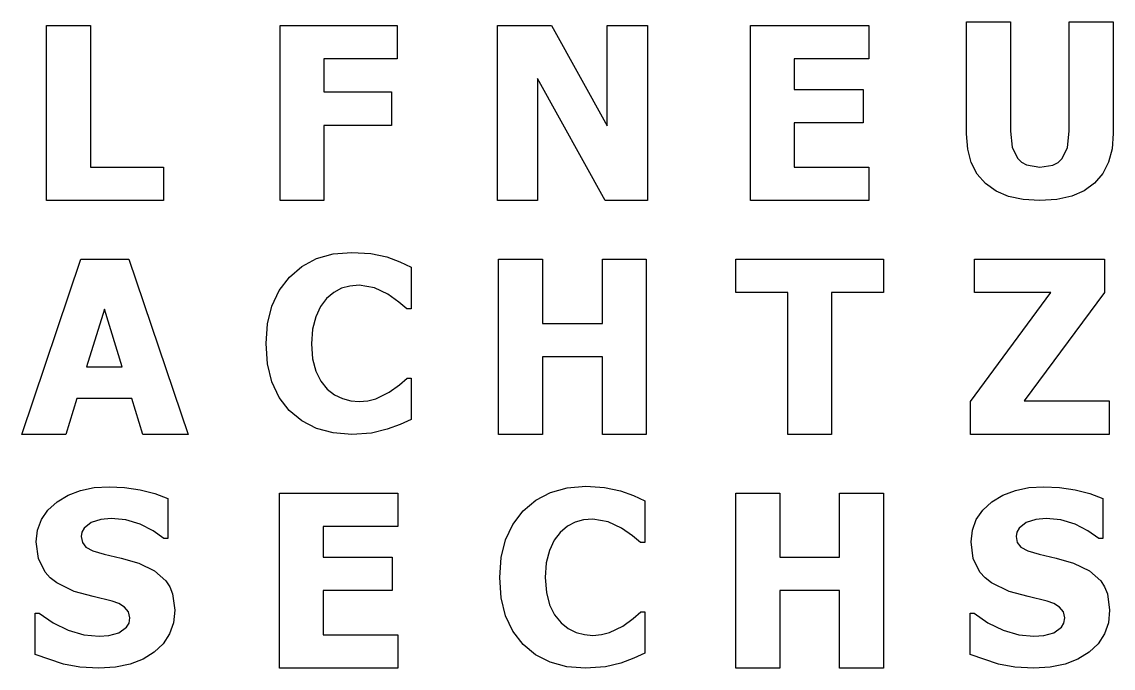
# Model space of a CAD drawing. Header units: metres. Extents: x -40 to 250, y -40 to 460.
# Drawn here: x 31.9 to 108.9, y 242.8 to 288.4 of the extents above; entities that cross this region are included whole.
import ezdxf

# ---------------------------------------------------------------- set-up
doc = ezdxf.new("R2010")
doc.units = ezdxf.units.M

msp = doc.modelspace()

# ---------------------------------------------------------------- linework, layer by layer
at = {"layer": 'A#3'}
for p, q in [((31.852490421456004, 259.2500000000002), (36.02809706257988, 271.61079182630925)), ((36.02809706257988, 271.61079182630925), (39.41507024265651, 271.61079182630925)), ((39.41507024265651, 271.61079182630925), (43.5906768837804, 259.2500000000002)), ((37.68007662835255, 268.0909961685826), (36.418263090676945, 264.01500638569627)), ((38.94189016602816, 264.01500638569627), (37.68007662835255, 268.0909961685826)), ((36.418263090676945, 264.01500638569627), (38.94189016602816, 264.01500638569627)), ((35.73754789272037, 261.77362707535144), (34.965517241379374, 259.2500000000002)), ((39.62260536398473, 261.77362707535144), (35.73754789272037, 261.77362707535144)), ((40.39463601532574, 259.2500000000002), (39.62260536398473, 261.77362707535144)), ((34.965517241379374, 259.2500000000002), (31.852490421456004, 259.2500000000002)), ((43.5906768837804, 259.2500000000002), (40.39463601532574, 259.2500000000002))]:
    msp.add_line(p, q, dxfattribs=at)
at = {"layer": 'C#1'}
for p, q in [((52.664032567049816, 271.6554118773949), (53.84049728607919, 271.9830579501918)), ((53.84049728607919, 271.9830579501918), (55.15964240102172, 272.0922733077908)), ((55.15964240102172, 272.0922733077908), (56.487867177522354, 272.0092592592595)), ((56.487867177522354, 272.0092592592595), (57.616858237547895, 271.7768199233719)), ((51.63024824393359, 271.10933508939996), (52.664032567049816, 271.6554118773949)), ((57.616858237547895, 271.7768199233719), (58.538314176245215, 271.4364623243936)), ((58.538314176245215, 271.4364623243936), (59.34355044699873, 271.06289910600276)), ((50.73914431673053, 270.34482758620715), (51.63024824393359, 271.10933508939996)), ((59.34355044699873, 271.06289910600276), (59.34355044699873, 268.115900383142)), ((50.02185105363986, 269.3966515006388), (50.73914431673053, 270.34482758620715)), ((55.013330140485316, 269.7232598978291), (54.42496807151981, 269.564495530013)), ((55.65772669220945, 269.7761813537678), (55.013330140485316, 269.7232598978291)), ((56.74106002554279, 269.5893997445724), (55.65772669220945, 269.7761813537678)), ((49.5094987228608, 268.2995689655175), (50.02185105363986, 269.3966515006388)), ((53.878113026819925, 269.27498403576016), (53.35823754789272, 268.82982120051105)), ((54.42496807151981, 269.564495530013), (53.878113026819925, 269.27498403576016)), ((57.69157088122606, 269.13697318007684), (56.74106002554279, 269.5893997445724)), ((58.463601532567054, 268.5932311621969), (57.69157088122606, 269.13697318007684)), ((49.20208732439336, 267.05357998084315), (49.5094987228608, 268.2995689655175)), ((52.93590357598979, 268.27362707535144), (52.59865900383143, 267.5514048531292)), ((53.35823754789272, 268.82982120051105), (52.93590357598979, 268.27362707535144)), ((59.02809706257983, 268.115900383142), (58.463601532567054, 268.5932311621969)), ((52.59865900383143, 267.5514048531292), (52.37763409961686, 266.67353128991084)), ((59.34355044699873, 268.115900383142), (59.02809706257983, 268.115900383142)), ((49.09961685823755, 265.6586845466158), (49.20208732439336, 267.05357998084315)), ((52.37763409961686, 266.67353128991084), (52.30395913154535, 265.6503831417627)), ((49.201827905491704, 264.22072557471284), (49.09961685823755, 265.6586845466158)), ((52.30395913154535, 265.6503831417627), (52.380747126436795, 264.5888409961688)), ((52.380747126436795, 264.5888409961688), (52.611111111111114, 263.7120051085571)), ((49.50846104725416, 262.9534642401024), (49.201827905491704, 264.22072557471284)), ((52.611111111111114, 263.7120051085571), (52.965996168582386, 263.0032726692212)), ((50.019516283524915, 261.8569005427844), (49.50846104725416, 262.9534642401024)), ((52.965996168582386, 263.0032726692212), (53.416347381864625, 262.4460408684549)), ((57.78288633461048, 262.2219029374204), (58.513409961685824, 262.74489144316755)), ((58.513409961685824, 262.74489144316755), (59.06130268199234, 263.2180715197959)), ((59.06130268199234, 263.2180715197959), (59.34355044699873, 263.2180715197959)), ((59.34355044699873, 263.2180715197959), (59.34355044699873, 260.31257982120076)), ((53.416347381864625, 262.4460408684549), (53.925846104725416, 262.0454980842914)), ((53.925846104725416, 262.0454980842914), (54.49137931034483, 261.77362707535144)), ((56.8448275862069, 261.7694763729249), (57.78288633461048, 262.2219029374204)), ((50.73499361430396, 260.9310344827589), (50.019516283524915, 261.8569005427844)), ((54.49137931034483, 261.77362707535144), (55.08389208173692, 261.6179757343553)), ((55.08389208173692, 261.6179757343553), (55.674329501915715, 261.5660919540232)), ((55.674329501915715, 261.5660919540232), (56.274106002554284, 261.61693805874864)), ((56.274106002554284, 261.61693805874864), (56.8448275862069, 261.7694763729249)), ((51.62428160919541, 260.19558189655197), (50.73499361430396, 260.9310344827589)), ((52.65676883780332, 259.6702586206899), (51.62428160919541, 260.19558189655197)), ((53.83245530012772, 259.35506465517267), (52.65676883780332, 259.6702586206899)), ((58.55491698595148, 259.9514687100896), (57.63346104725416, 259.60696040868476)), ((59.34355044699873, 260.31257982120076), (58.55491698595148, 259.9514687100896)), ((55.151340996168585, 259.2500000000002), (53.83245530012772, 259.35506465517267)), ((56.54597701149426, 259.34131545338465), (55.151340996168585, 259.2500000000002)), ((57.63346104725416, 259.60696040868476), (56.54597701149426, 259.34131545338465))]:
    msp.add_line(p, q, dxfattribs=at)
at = {"layer": 'C#2'}
for p, q in [((68.13024824393354, 254.60933508939993), (69.16403256704976, 255.15541187739484)), ((69.16403256704976, 255.15541187739484), (70.34049728607914, 255.48305795019175)), ((70.34049728607914, 255.48305795019175), (71.65964240102167, 255.59227330779075)), ((71.65964240102167, 255.59227330779075), (72.9878671775223, 255.50925925925947)), ((72.9878671775223, 255.50925925925947), (74.11685823754785, 255.27681992337185)), ((74.11685823754785, 255.27681992337185), (75.03831417624517, 254.93646232439355)), ((67.23914431673047, 253.8448275862071), (68.13024824393354, 254.60933508939993)), ((75.03831417624517, 254.93646232439355), (75.84355044699868, 254.56289910600276)), ((75.84355044699868, 254.56289910600276), (75.84355044699868, 251.61590038314196)), ((66.5218510536398, 252.8966515006388), (67.23914431673047, 253.8448275862071)), ((66.00949872286076, 251.79956896551744), (66.5218510536398, 252.8966515006388)), ((70.37811302681988, 252.7749840357601), (69.85823754789267, 252.32982120051102)), ((70.92496807151976, 253.06449553001295), (70.37811302681988, 252.7749840357601)), ((71.51333014048527, 253.22325989782905), (70.92496807151976, 253.06449553001295)), ((72.1577266922094, 253.27618135376775), (71.51333014048527, 253.22325989782905)), ((73.24106002554274, 253.08939974457235), (72.1577266922094, 253.27618135376775)), ((74.19157088122601, 252.63697318007684), (73.24106002554274, 253.08939974457235)), ((69.85823754789267, 252.32982120051102), (69.43590357598974, 251.7736270753514)), ((74.963601532567, 252.09323116219687), (74.19157088122601, 252.63697318007684)), ((75.52809706257977, 251.61590038314196), (74.963601532567, 252.09323116219687)), ((65.7020873243933, 250.5535799808431), (66.00949872286076, 251.79956896551744)), ((69.43590357598974, 251.7736270753514), (69.09865900383137, 251.05140485312918)), ((75.84355044699868, 251.61590038314196), (75.52809706257977, 251.61590038314196)), ((65.59961685823751, 249.15868454661577), (65.7020873243933, 250.5535799808431)), ((69.09865900383137, 251.05140485312918), (68.87763409961681, 250.1735312899108)), ((68.87763409961681, 250.1735312899108), (68.8039591315453, 249.15038314176263)), ((65.70182790549165, 247.72072557471284), (65.59961685823751, 249.15868454661577)), ((68.8039591315453, 249.15038314176263), (68.88074712643675, 248.08884099616876)), ((68.88074712643675, 248.08884099616876), (69.11111111111106, 247.21200510855704)), ((66.0084610472541, 246.45346424010236), (65.70182790549165, 247.72072557471284)), ((69.11111111111106, 247.21200510855704), (69.46599616858234, 246.50327266922116)), ((75.01340996168577, 246.24489144316752), (75.56130268199229, 246.71807151979587)), ((75.56130268199229, 246.71807151979587), (75.84355044699868, 246.71807151979587)), ((75.84355044699868, 246.71807151979587), (75.84355044699868, 243.8125798212007)), ((66.51951628352487, 245.35690054278433), (66.0084610472541, 246.45346424010236)), ((69.46599616858234, 246.50327266922116), (69.91634738186457, 245.94604086845484)), ((69.91634738186457, 245.94604086845484), (70.42584610472537, 245.5454980842914)), ((74.28288633461042, 245.72190293742037), (75.01340996168577, 246.24489144316752)), ((67.2349936143039, 244.43103448275883), (66.51951628352487, 245.35690054278433)), ((70.42584610472537, 245.5454980842914), (70.99137931034478, 245.2736270753514)), ((70.99137931034478, 245.2736270753514), (71.58389208173686, 245.11797573435524)), ((71.58389208173686, 245.11797573435524), (72.17432950191566, 245.06609195402316)), ((72.17432950191566, 245.06609195402316), (72.77410600255423, 245.1169380587486)), ((72.77410600255423, 245.1169380587486), (73.34482758620685, 245.26947637292486)), ((73.34482758620685, 245.26947637292486), (74.28288633461042, 245.72190293742037)), ((68.12428160919535, 243.69558189655191), (67.2349936143039, 244.43103448275883)), ((69.15676883780327, 243.17025862068988), (68.12428160919535, 243.69558189655191)), ((75.84355044699868, 243.8125798212007), (75.05491698595142, 243.45146871008959)), ((70.33245530012766, 242.85506465517264), (69.15676883780327, 243.17025862068988)), ((71.65134099616853, 242.7500000000002), (70.33245530012766, 242.85506465517264)), ((73.0459770114942, 242.84131545338462), (71.65134099616853, 242.7500000000002)), ((74.1334610472541, 243.10696040868473), (73.0459770114942, 242.84131545338462)), ((75.05491698595142, 243.45146871008959), (74.1334610472541, 243.10696040868473))]:
    msp.add_line(p, q, dxfattribs=at)
at = {"layer": 'E#10'}
for p, q in [((83.29182630906773, 275.75000000000017), (83.29182630906773, 288.11079182630925)), ((83.29182630906773, 288.11079182630925), (91.65134099616863, 288.11079182630925)), ((91.65134099616863, 288.11079182630925), (91.65134099616863, 285.7531928480206)), ((91.65134099616863, 285.7531928480206), (86.37994891443172, 285.7531928480206)), ((86.37994891443172, 285.7531928480206), (86.37994891443172, 283.586526181354)), ((86.37994891443172, 283.586526181354), (91.23627075351217, 283.586526181354)), ((91.23627075351217, 283.586526181354), (91.23627075351217, 281.22892720306527)), ((91.23627075351217, 281.22892720306527), (86.37994891443172, 281.22892720306527)), ((86.37994891443172, 281.22892720306527), (86.37994891443172, 278.1075989782888)), ((86.37994891443172, 278.1075989782888), (91.65134099616863, 278.1075989782888)), ((91.65134099616863, 278.1075989782888), (91.65134099616863, 275.75000000000017)), ((91.65134099616863, 275.75000000000017), (83.29182630906773, 275.75000000000017))]:
    msp.add_line(p, q, dxfattribs=at)
at = {"layer": 'E#13'}
for p, q in [((50.041826309067716, 242.7500000000002), (50.041826309067716, 255.11079182630925)), ((50.041826309067716, 255.11079182630925), (58.401340996168614, 255.11079182630925)), ((58.401340996168614, 255.11079182630925), (58.401340996168614, 252.7531928480206)), ((58.401340996168614, 252.7531928480206), (53.12994891443171, 252.7531928480206)), ((53.12994891443171, 252.7531928480206), (53.12994891443171, 250.58652618135397)), ((53.12994891443171, 250.58652618135397), (57.98627075351216, 250.58652618135397)), ((57.98627075351216, 250.58652618135397), (57.98627075351216, 248.2289272030653)), ((57.98627075351216, 248.2289272030653), (53.12994891443171, 248.2289272030653)), ((53.12994891443171, 248.2289272030653), (53.12994891443171, 245.10759897828882)), ((53.12994891443171, 245.10759897828882), (58.401340996168614, 245.10759897828882)), ((58.401340996168614, 245.10759897828882), (58.401340996168614, 242.7500000000002)), ((58.401340996168614, 242.7500000000002), (50.041826309067716, 242.7500000000002))]:
    msp.add_line(p, q, dxfattribs=at)
at = {"layer": 'F#6'}
for p, q in [((50.08333333333332, 275.75000000000017), (50.08333333333332, 288.11079182630925)), ((50.08333333333332, 288.11079182630925), (58.35983397190293, 288.11079182630925)), ((58.35983397190293, 288.11079182630925), (58.35983397190293, 285.7531928480206)), ((58.35983397190293, 285.7531928480206), (53.171455938697314, 285.7531928480206)), ((53.171455938697314, 285.7531928480206), (53.171455938697314, 283.42049808429135)), ((53.171455938697314, 283.42049808429135), (57.94476372924648, 283.42049808429135)), ((57.94476372924648, 283.42049808429135), (57.94476372924648, 281.0628991060027)), ((57.94476372924648, 281.0628991060027), (53.171455938697314, 281.0628991060027)), ((53.171455938697314, 281.0628991060027), (53.171455938697314, 275.75000000000017)), ((53.171455938697314, 275.75000000000017), (50.08333333333332, 275.75000000000017))]:
    msp.add_line(p, q, dxfattribs=at)
at = {"layer": 'H#4'}
for p, q in [((65.50415070242654, 259.2500000000002), (65.50415070242654, 271.61079182630925)), ((65.50415070242654, 271.61079182630925), (68.60887611749679, 271.61079182630925)), ((68.60887611749679, 271.61079182630925), (68.60887611749679, 267.08652618135403)), ((72.83429118773945, 267.08652618135403), (72.83429118773945, 271.61079182630925)), ((72.83429118773945, 271.61079182630925), (75.93901660280969, 271.61079182630925)), ((75.93901660280969, 271.61079182630925), (75.93901660280969, 259.2500000000002)), ((68.60887611749679, 267.08652618135403), (72.83429118773945, 267.08652618135403)), ((72.83429118773945, 264.7289272030653), (68.60887611749679, 264.7289272030653)), ((68.60887611749679, 264.7289272030653), (68.60887611749679, 259.2500000000002)), ((72.83429118773945, 259.2500000000002), (72.83429118773945, 264.7289272030653)), ((68.60887611749679, 259.2500000000002), (65.50415070242654, 259.2500000000002)), ((75.93901660280969, 259.2500000000002), (72.83429118773945, 259.2500000000002))]:
    msp.add_line(p, q, dxfattribs=at)
at = {"layer": 'H#6'}
for p, q in [((82.25415070242661, 242.7500000000002), (82.25415070242661, 255.11079182630925)), ((82.25415070242661, 255.11079182630925), (85.35887611749686, 255.11079182630925)), ((85.35887611749686, 255.11079182630925), (85.35887611749686, 250.58652618135397)), ((89.58429118773952, 250.58652618135397), (89.58429118773952, 255.11079182630925)), ((89.58429118773952, 255.11079182630925), (92.68901660280976, 255.11079182630925)), ((92.68901660280976, 255.11079182630925), (92.68901660280976, 242.7500000000002)), ((85.35887611749686, 250.58652618135397), (89.58429118773952, 250.58652618135397)), ((89.58429118773952, 248.2289272030653), (85.35887611749686, 248.2289272030653)), ((85.35887611749686, 248.2289272030653), (85.35887611749686, 242.7500000000002)), ((89.58429118773952, 242.7500000000002), (89.58429118773952, 248.2289272030653)), ((85.35887611749686, 242.7500000000002), (82.25415070242661, 242.7500000000002)), ((92.68901660280976, 242.7500000000002), (89.58429118773952, 242.7500000000002))]:
    msp.add_line(p, q, dxfattribs=at)
at = {"layer": 'L#4'}
for p, q in [((33.59578544061299, 275.75000000000017), (33.59578544061299, 288.11079182630925)), ((33.59578544061299, 288.11079182630925), (36.70051085568324, 288.11079182630925)), ((36.70051085568324, 288.11079182630925), (36.70051085568324, 278.1075989782888)), ((36.70051085568324, 278.1075989782888), (41.84738186462321, 278.1075989782888)), ((41.84738186462321, 278.1075989782888), (41.84738186462321, 275.75000000000017)), ((41.84738186462321, 275.75000000000017), (33.59578544061299, 275.75000000000017))]:
    msp.add_line(p, q, dxfattribs=at)
at = {"layer": 'N#7'}
for p, q in [((65.42528735632179, 275.75000000000017), (65.42528735632179, 288.11079182630925)), ((65.42528735632179, 288.11079182630925), (69.23563218390798, 288.11079182630925)), ((69.23563218390798, 288.11079182630925), (73.17879948914427, 281.0296934865902)), ((73.17879948914427, 281.0296934865902), (73.17879948914427, 288.11079182630925)), ((73.17879948914427, 288.11079182630925), (76.01787994891437, 288.11079182630925)), ((76.01787994891437, 288.11079182630925), (76.01787994891437, 275.75000000000017)), ((73.02937420178795, 275.75000000000017), (68.26436781609189, 284.36685823754806)), ((68.26436781609189, 284.36685823754806), (68.26436781609189, 275.75000000000017)), ((68.26436781609189, 275.75000000000017), (65.42528735632179, 275.75000000000017)), ((76.01787994891437, 275.75000000000017), (73.02937420178795, 275.75000000000017))]:
    msp.add_line(p, q, dxfattribs=at)
at = {"layer": 'S#3'}
for p, q in [((35.11909323116221, 254.95436222860812), (35.99074074074075, 255.29030970625817)), ((35.99074074074075, 255.29030970625817), (36.95370370370372, 255.49187819284822)), ((36.95370370370372, 255.49187819284822), (38.007982120051096, 255.5590676883782)), ((38.007982120051096, 255.5590676883782), (39.108955938697335, 255.5030332056196)), ((39.108955938697335, 255.5030332056196), (40.20370370370372, 255.33492975734373)), ((40.20370370370372, 255.33492975734373), (41.238266283524915, 255.0713601532569)), ((41.238266283524915, 255.0713601532569), (42.15868454661559, 254.72892720306533)), ((33.6959211366539, 253.9052721902939), (34.338761174968084, 254.48403575989803)), ((34.338761174968084, 254.48403575989803), (35.11909323116221, 254.95436222860812)), ((42.15868454661559, 254.72892720306533), (42.15868454661559, 251.90644955300147)), ((33.23674968071521, 253.24401340996187), (33.6959211366539, 253.9052721902939)), ((32.961246807151994, 252.50025941890186), (33.23674968071521, 253.24401340996187)), ((36.75446998722862, 253.02713920817388), (36.252234993614316, 252.63282247765025)), ((37.4351851851852, 253.25127713920836), (36.75446998722862, 253.02713920817388)), ((38.16570881226055, 253.30938697318027), (37.4351851851852, 253.25127713920836)), ((39.19819604086847, 253.20769476372945), (38.16570881226055, 253.30938697318027)), ((40.20370370370372, 252.90261813537697), (39.19819604086847, 253.20769476372945)), ((41.11997126436782, 252.4501915708814), (40.20370370370372, 252.90261813537697)), ((32.86941251596425, 251.67401021711385), (32.961246807151994, 252.50025941890186)), ((36.093470625798226, 252.35576309067707), (36.040549169859524, 252.0475734355047)), ((36.040549169859524, 252.0475734355047), (36.12460089399745, 251.62316411238848)), ((36.252234993614316, 252.63282247765025), (36.093470625798226, 252.35576309067707)), ((41.884738186462336, 251.90644955300147), (41.11997126436782, 252.4501915708814)), ((33.02506385696042, 250.49521072796955), (32.86941251596425, 251.67401021711385)), ((36.12460089399745, 251.62316411238848), (36.37675606641125, 251.2962962962965)), ((36.37675606641125, 251.2962962962965), (36.86965197956579, 251.031689016603)), ((42.15868454661559, 251.90644955300147), (41.884738186462336, 251.90644955300147)), ((33.492017879948925, 249.53224776500656), (33.02506385696042, 250.49521072796955)), ((36.86965197956579, 251.031689016603), (37.67592592592594, 250.79406130268222)), ((37.67592592592594, 250.79406130268222), (38.875478927203076, 250.52011494252895)), ((38.875478927203076, 250.52011494252895), (40.10823754789273, 250.15485312899128)), ((40.10823754789273, 250.15485312899128), (41.22996487867178, 249.61007343550466)), ((33.85416666666668, 249.1265166028099), (33.492017879948925, 249.53224776500656)), ((34.318007662835264, 248.76436781609212), (33.85416666666668, 249.1265166028099)), ((41.22996487867178, 249.61007343550466), (42.021711366538966, 248.90549169859534)), ((42.021711366538966, 248.90549169859534), (42.29591714559388, 248.4818606321841)), ((35.550766283524915, 248.17081736909344), (34.318007662835264, 248.76436781609212)), ((36.89144316730525, 247.80555555555574), (35.550766283524915, 248.17081736909344)), ((42.29591714559388, 248.4818606321841), (42.49177841634739, 247.99545019157105)), ((38.24042145593871, 247.49010217113687), (36.89144316730525, 247.80555555555574)), ((38.711526181353776, 247.31784802043444), (38.24042145593871, 247.49010217113687)), ((39.11206896551725, 247.06673052362729), (38.711526181353776, 247.31784802043444)), ((42.49177841634739, 247.99545019157105), (42.6484674329502, 246.83429118773967)), ((32.79469987228609, 243.70466155811005), (32.79469987228609, 246.6433588761177)), ((32.79469987228609, 246.6433588761177), (33.07694763729248, 246.6433588761177)), ((33.07694763729248, 246.6433588761177), (34.05443805874841, 245.94604086845484)), ((39.386015325670506, 246.73259897828882), (39.11206896551725, 247.06673052362729)), ((39.47733077905493, 246.31130268199252), (39.386015325670506, 246.73259897828882)), ((42.6484674329502, 246.83429118773967), (42.55793023627076, 245.95797413793122)), ((34.05443805874841, 245.94604086845484), (35.12739463601534, 245.4313537675609)), ((39.25319284802045, 245.64303959131564), (39.421296296296305, 245.93670178799508)), ((39.421296296296305, 245.93670178799508), (39.47733077905493, 246.31130268199252)), ((42.55793023627076, 245.95797413793122), (42.286318646232445, 245.17193486590057)), ((35.12739463601534, 245.4313537675609), (36.231481481481495, 245.11382503192868)), ((36.231481481481495, 245.11382503192868), (37.30236270753513, 245.00798212005125)), ((37.30236270753513, 245.00798212005125), (38.00383141762453, 245.06609195402316)), ((38.00383141762453, 245.06609195402316), (38.705300127713926, 245.24872286079201)), ((38.705300127713926, 245.24872286079201), (39.25319284802045, 245.64303959131564)), ((42.286318646232445, 245.17193486590057), (41.833632662835264, 244.47617337164772)), ((41.833632662835264, 244.47617337164772), (41.19987228607919, 243.8706896551726)), ((34.79118773946361, 243.02394636015347), (32.79469987228609, 243.70466155811005)), ((41.19987228607919, 243.8706896551726), (40.41201708173691, 243.38038793103468)), ((35.95234674329503, 242.8184865900385), (34.79118773946361, 243.02394636015347)), ((37.285759897828875, 242.7500000000002), (35.95234674329503, 242.8184865900385)), ((38.45496088761176, 242.82004310344846), (37.285759897828875, 242.7500000000002)), ((39.497046615581105, 243.03017241379328), (38.45496088761176, 242.82004310344846)), ((40.41201708173691, 243.38038793103468), (39.497046615581105, 243.03017241379328))]:
    msp.add_line(p, q, dxfattribs=at)
at = {"layer": 'S#4'}
for p, q in [((101.11909323116218, 254.95436222860812), (101.99074074074073, 255.29030970625817)), ((101.99074074074073, 255.29030970625817), (102.9537037037037, 255.49187819284822)), ((102.9537037037037, 255.49187819284822), (104.00798212005107, 255.5590676883782)), ((104.00798212005107, 255.5590676883782), (105.1089559386973, 255.5030332056196)), ((105.1089559386973, 255.5030332056196), (106.2037037037037, 255.33492975734373)), ((106.2037037037037, 255.33492975734373), (107.23826628352491, 255.0713601532569)), ((107.23826628352491, 255.0713601532569), (108.15868454661558, 254.72892720306533)), ((99.69592113665388, 253.9052721902939), (100.33876117496806, 254.48403575989803)), ((100.33876117496806, 254.48403575989803), (101.11909323116218, 254.95436222860812)), ((108.15868454661558, 254.72892720306533), (108.15868454661558, 251.90644955300147)), ((99.23674968071518, 253.24401340996187), (99.69592113665388, 253.9052721902939)), ((98.96124680715197, 252.50025941890186), (99.23674968071518, 253.24401340996187)), ((102.7544699872286, 253.02713920817388), (102.25223499361431, 252.63282247765025)), ((103.43518518518518, 253.25127713920836), (102.7544699872286, 253.02713920817388)), ((104.16570881226053, 253.30938697318027), (103.43518518518518, 253.25127713920836)), ((105.19819604086844, 253.20769476372945), (104.16570881226053, 253.30938697318027)), ((106.2037037037037, 252.90261813537697), (105.19819604086844, 253.20769476372945)), ((107.1199712643678, 252.4501915708814), (106.2037037037037, 252.90261813537697)), ((98.86941251596423, 251.67401021711385), (98.96124680715197, 252.50025941890186)), ((102.0934706257982, 252.35576309067707), (102.04054916985952, 252.0475734355047)), ((102.04054916985952, 252.0475734355047), (102.12460089399744, 251.62316411238848)), ((102.25223499361431, 252.63282247765025), (102.0934706257982, 252.35576309067707)), ((107.88473818646231, 251.90644955300147), (107.1199712643678, 252.4501915708814)), ((99.0250638569604, 250.49521072796955), (98.86941251596423, 251.67401021711385)), ((102.12460089399744, 251.62316411238848), (102.37675606641125, 251.2962962962965)), ((102.37675606641125, 251.2962962962965), (102.86965197956577, 251.031689016603)), ((108.15868454661558, 251.90644955300147), (107.88473818646231, 251.90644955300147)), ((99.4920178799489, 249.53224776500656), (99.0250638569604, 250.49521072796955)), ((102.86965197956577, 251.031689016603), (103.67592592592591, 250.79406130268222)), ((103.67592592592591, 250.79406130268222), (104.87547892720305, 250.52011494252895)), ((104.87547892720305, 250.52011494252895), (106.10823754789271, 250.15485312899128)), ((106.10823754789271, 250.15485312899128), (107.22996487867178, 249.61007343550466)), ((99.85416666666666, 249.1265166028099), (99.4920178799489, 249.53224776500656)), ((100.31800766283524, 248.76436781609212), (99.85416666666666, 249.1265166028099)), ((107.22996487867178, 249.61007343550466), (108.02171136653894, 248.90549169859534)), ((108.02171136653894, 248.90549169859534), (108.29591714559385, 248.4818606321841)), ((101.5507662835249, 248.17081736909344), (100.31800766283524, 248.76436781609212)), ((102.89144316730523, 247.80555555555574), (101.5507662835249, 248.17081736909344)), ((108.29591714559385, 248.4818606321841), (108.49177841634737, 247.99545019157105)), ((104.24042145593869, 247.49010217113687), (102.89144316730523, 247.80555555555574)), ((104.71152618135375, 247.31784802043444), (104.24042145593869, 247.49010217113687)), ((105.11206896551722, 247.06673052362729), (104.71152618135375, 247.31784802043444)), ((108.49177841634737, 247.99545019157105), (108.64846743295018, 246.83429118773967)), ((98.79469987228607, 243.70466155811005), (98.79469987228607, 246.6433588761177)), ((98.79469987228607, 246.6433588761177), (99.07694763729245, 246.6433588761177)), ((99.07694763729245, 246.6433588761177), (100.05443805874839, 245.94604086845484)), ((105.3860153256705, 246.73259897828882), (105.11206896551722, 247.06673052362729)), ((105.47733077905491, 246.31130268199252), (105.3860153256705, 246.73259897828882)), ((108.64846743295018, 246.83429118773967), (108.55793023627074, 245.95797413793122)), ((100.05443805874839, 245.94604086845484), (101.12739463601531, 245.4313537675609)), ((105.25319284802043, 245.64303959131564), (105.42129629629629, 245.93670178799508)), ((105.42129629629629, 245.93670178799508), (105.47733077905491, 246.31130268199252)), ((108.55793023627074, 245.95797413793122), (108.28631864623242, 245.17193486590057)), ((101.12739463601531, 245.4313537675609), (102.23148148148148, 245.11382503192868)), ((102.23148148148148, 245.11382503192868), (103.30236270753511, 245.00798212005125)), ((103.30236270753511, 245.00798212005125), (104.0038314176245, 245.06609195402316)), ((104.0038314176245, 245.06609195402316), (104.70530012771391, 245.24872286079201)), ((104.70530012771391, 245.24872286079201), (105.25319284802043, 245.64303959131564)), ((108.28631864623242, 245.17193486590057), (107.83363266283523, 244.47617337164772)), ((107.83363266283523, 244.47617337164772), (107.19987228607918, 243.8706896551726)), ((100.7911877394636, 243.02394636015347), (98.79469987228607, 243.70466155811005)), ((107.19987228607918, 243.8706896551726), (106.41201708173689, 243.38038793103468)), ((101.95234674329501, 242.8184865900385), (100.7911877394636, 243.02394636015347)), ((103.28575989782885, 242.7500000000002), (101.95234674329501, 242.8184865900385)), ((104.45496088761175, 242.82004310344846), (103.28575989782885, 242.7500000000002)), ((105.49704661558108, 243.03017241379328), (104.45496088761175, 242.82004310344846)), ((106.41201708173689, 243.38038793103468), (105.49704661558108, 243.03017241379328))]:
    msp.add_line(p, q, dxfattribs=at)
at = {"layer": 'T#3'}
for p, q in [((82.26660280970634, 269.25319284802066), (82.26660280970634, 271.61079182630925)), ((82.26660280970634, 271.61079182630925), (92.67656449553009, 271.61079182630925)), ((92.67656449553009, 271.61079182630925), (92.67656449553009, 269.25319284802066)), ((85.9192209450831, 269.25319284802066), (82.26660280970634, 269.25319284802066)), ((85.9192209450831, 259.2500000000002), (85.9192209450831, 269.25319284802066)), ((92.67656449553009, 269.25319284802066), (89.02394636015333, 269.25319284802066)), ((89.02394636015333, 269.25319284802066), (89.02394636015333, 259.2500000000002)), ((89.02394636015333, 259.2500000000002), (85.9192209450831, 259.2500000000002))]:
    msp.add_line(p, q, dxfattribs=at)
at = {"layer": 'U'}
for p, q in [((98.54565772669213, 280.4734993614306), (98.54565772669213, 288.36813537675624)), ((98.54565772669213, 288.36813537675624), (101.65038314176238, 288.36813537675624)), ((101.65038314176238, 288.36813537675624), (101.65038314176238, 280.65613026819943)), ((105.79278416347374, 280.65613026819943), (105.79278416347374, 288.36813537675624)), ((105.79278416347374, 288.36813537675624), (108.89750957854399, 288.36813537675624)), ((108.89750957854399, 288.36813537675624), (108.89750957854399, 280.4818007662837)), ((98.6294500319284, 279.38497765006406), (98.54565772669213, 280.4734993614306)), ((101.65038314176238, 280.65613026819943), (101.77179118773938, 279.5333652618137)), ((105.66722541507018, 279.5022349936145), (105.79278416347374, 280.65613026819943)), ((108.89750957854399, 280.4818007662837), (108.815792624521, 279.40650941890186)), ((98.88082694763722, 278.4355044699874), (98.6294500319284, 279.38497765006406)), ((101.77179118773938, 279.5333652618137), (102.13601532567043, 278.7385057471266)), ((105.29054916985943, 278.7136015325672), (105.66722541507018, 279.5022349936145)), ((108.815792624521, 279.40650941890186), (108.57064176245203, 278.4635217113667)), ((99.29978847381857, 277.6250798212007), (98.88082694763722, 278.4355044699874)), ((102.13601532567043, 278.7385057471266), (102.41696599616851, 278.4624840357601)), ((102.41696599616851, 278.4624840357601), (102.77418582375472, 278.26532567049827)), ((102.77418582375472, 278.26532567049827), (103.7174329501915, 278.1075989782888)), ((103.7174329501915, 278.1075989782888), (104.64615261813529, 278.25909961685846)), ((104.64615261813529, 278.25909961685846), (105.00389128352482, 278.44847541507045)), ((105.00389128352482, 278.44847541507045), (105.29054916985943, 278.7136015325672)), ((108.57064176245203, 278.4635217113667), (108.16205699233707, 277.65283764367837)), ((99.88633461047247, 276.95370370370387), (99.29978847381857, 277.6250798212007)), ((108.16205699233707, 277.65283764367837), (107.59003831417617, 276.9744572158367)), ((100.62853208812253, 276.4270833333335), (99.88633461047247, 276.95370370370387)), ((107.59003831417617, 276.9744572158367), (106.85769875478918, 276.4387571839082)), ((101.51444763729239, 276.0509259259261), (100.62853208812253, 276.4270833333335)), ((102.54408125798204, 275.8252314814817), (101.51444763729239, 276.0509259259261)), ((103.7174329501915, 275.75000000000017), (102.54408125798204, 275.8252314814817)), ((104.92139607279687, 275.8265285759899), (103.7174329501915, 275.75000000000017)), ((105.96815134099609, 276.0561143039593), (104.92139607279687, 275.8265285759899)), ((106.85769875478918, 276.4387571839082), (105.96815134099609, 276.0561143039593))]:
    msp.add_line(p, q, dxfattribs=at)
at = {"layer": 'Z#5'}
for p, q in [((99.11845466155805, 269.25319284802066), (99.11845466155805, 271.61079182630925)), ((99.11845466155805, 271.61079182630925), (108.29150702426558, 271.61079182630925)), ((108.29150702426558, 271.61079182630925), (108.29150702426558, 269.25319284802066)), ((98.81960408684542, 261.5660919540232), (104.50606641123875, 269.25319284802066)), ((104.50606641123875, 269.25319284802066), (99.11845466155805, 269.25319284802066)), ((108.29150702426558, 269.25319284802066), (102.61334610472535, 261.6075989782889)), ((98.81960408684542, 259.2500000000002), (98.81960408684542, 261.5660919540232)), ((102.61334610472535, 261.6075989782889), (108.62356321839074, 261.6075989782889)), ((108.62356321839074, 261.6075989782889), (108.62356321839074, 259.2500000000002)), ((108.62356321839074, 259.2500000000002), (98.81960408684542, 259.2500000000002))]:
    msp.add_line(p, q, dxfattribs=at)

doc.saveas('drawing.dxf')
